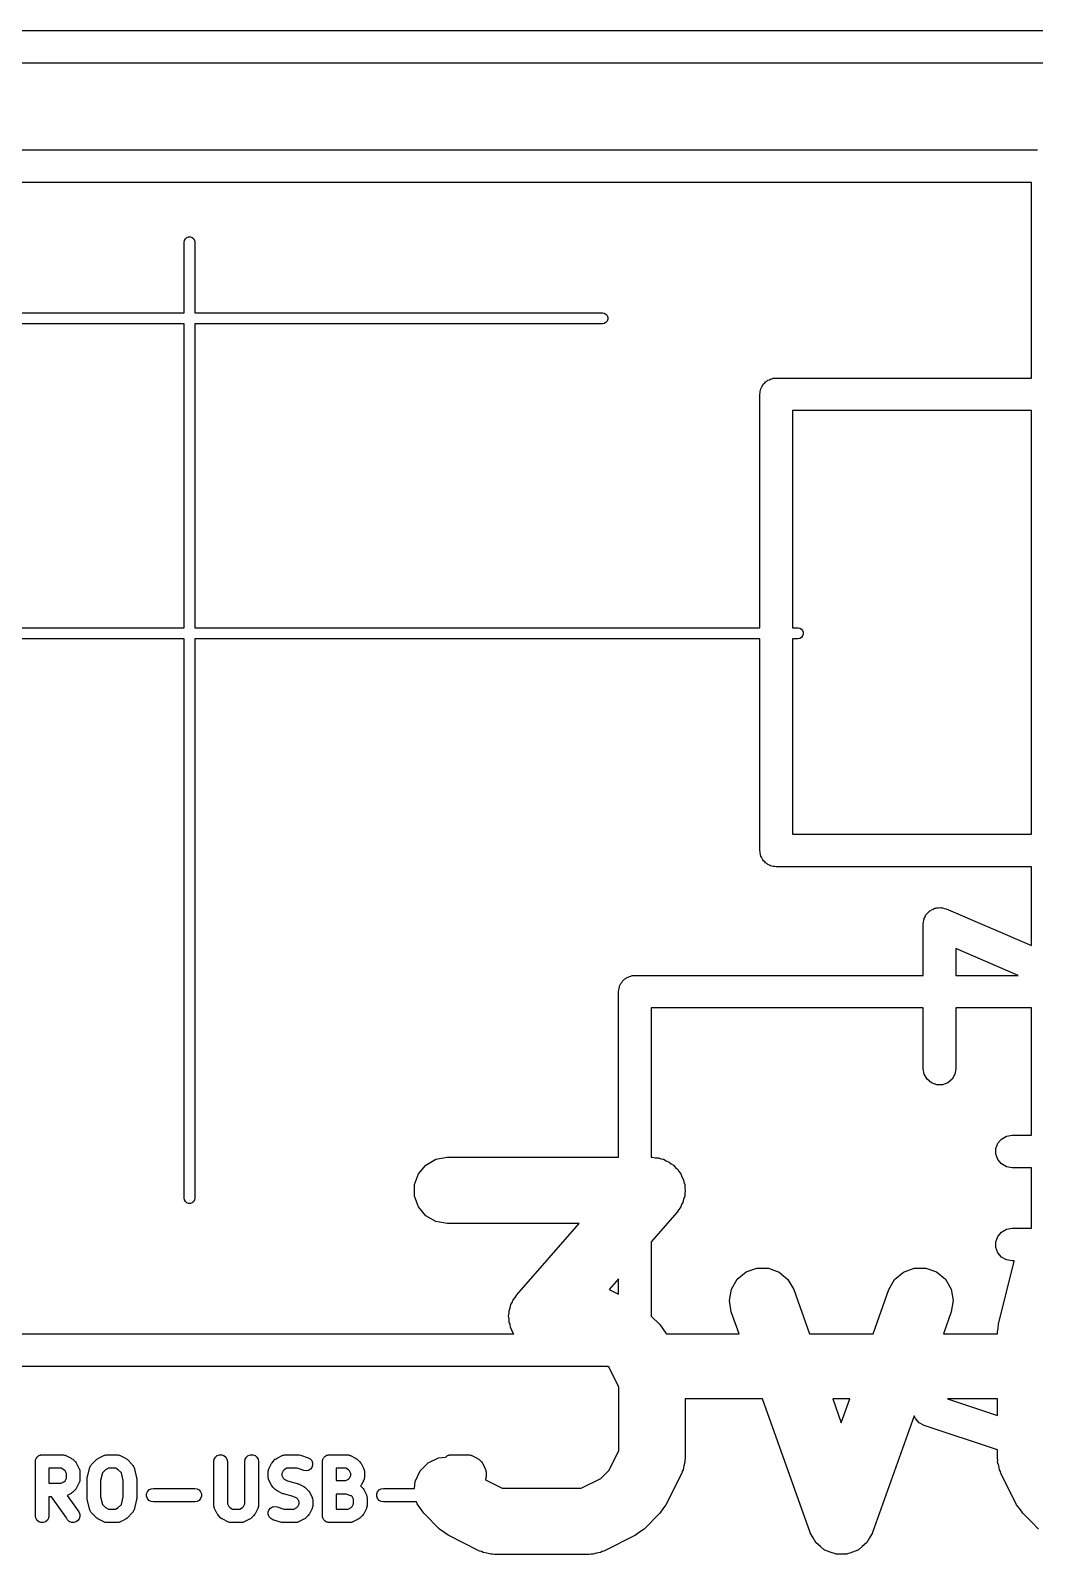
# Model space of a CAD drawing. Extents: x 0.2 to 51.4, y -0.6 to 33.
# Drawn here: x 8.77 to 13.39, y 22.76 to 29.77 of the extents above; entities that cross this region are included whole.
import ezdxf

# ---------------------------------------------------------------- set-up
doc = ezdxf.new("R2010")
doc.units = 0
doc.header["$MEASUREMENT"] = 0
doc.layers.add('BLACK', color=7, linetype='CONTINUOUS')

msp = doc.modelspace()

# ---------------------------------------------------------------- linework, layer by layer
at = {"layer": 'Black'}
for p, q in [((5.1, 29.775), (13.9, 29.775)), ((13.6928, 29.625), (5.34771, 29.625)), ((5.59945, 29.225), (13.4036, 29.225)), ((13.375, 29.075), (5.625, 29.075)), ((13.375, 28.175), (13.375, 29.075)), ((9.475, 28.8), (9.47651, 28.8086)), ((9.475, 28.475), (9.475, 28.8)), ((9.47651, 28.8086), (9.48085, 28.8161)), ((9.48085, 28.8161), (9.4875, 28.8217)), ((9.4875, 28.8217), (9.49566, 28.8246)), ((9.49566, 28.8246), (9.50434, 28.8246)), ((9.50434, 28.8246), (9.5125, 28.8217)), ((9.5125, 28.8217), (9.51915, 28.8161)), ((9.51915, 28.8161), (9.52349, 28.8086)), ((9.52349, 28.8086), (9.525, 28.8)), ((9.525, 28.8), (9.525, 28.475)), ((7.55, 28.475), (9.475, 28.475)), ((9.475, 28.425), (7.55, 28.425)), ((9.475, 27.025), (9.475, 28.425)), ((9.525, 28.475), (11.4, 28.475)), ((11.4, 28.425), (9.525, 28.425)), ((9.525, 28.425), (9.525, 27.025)), ((11.4, 28.475), (11.4086, 28.4735)), ((11.4086, 28.4265), (11.4, 28.425)), ((11.4086, 28.4735), (11.4161, 28.4692)), ((11.4161, 28.4308), (11.4086, 28.4265)), ((11.4161, 28.4692), (11.4217, 28.4625)), ((11.4217, 28.4375), (11.4161, 28.4308)), ((11.4217, 28.4625), (11.4246, 28.4543)), ((11.4246, 28.4457), (11.4217, 28.4375)), ((11.4246, 28.4543), (11.4246, 28.4457)), ((12.1328, 28.1313), (12.135, 28.1375)), ((12.135, 28.1375), (12.1393, 28.1425)), ((12.1393, 28.1425), (12.1425, 28.1482)), ((12.1425, 28.1482), (12.1476, 28.1524)), ((12.1476, 28.1524), (12.1518, 28.1575)), ((12.1518, 28.1575), (12.1575, 28.1607)), ((12.1575, 28.1607), (12.1625, 28.165)), ((12.1625, 28.165), (12.1687, 28.1672)), ((12.1687, 28.1672), (12.1743, 28.1705)), ((12.1743, 28.1705), (12.1808, 28.1716)), ((12.1808, 28.1716), (12.187, 28.1739)), ((12.187, 28.1739), (12.1935, 28.1739)), ((12.1935, 28.1739), (12.2, 28.175)), ((12.2, 28.175), (13.375, 28.175)), ((12.125, 28.1), (12.1261, 28.1065)), ((12.125, 27.025), (12.125, 28.1)), ((12.1261, 28.113), (12.1284, 28.1192)), ((12.1261, 28.1065), (12.1261, 28.113)), ((12.1284, 28.1192), (12.1295, 28.1257)), ((12.1295, 28.1257), (12.1328, 28.1313)), ((12.275, 28.025), (12.275, 27.025)), ((13.375, 28.025), (12.275, 28.025)), ((13.375, 26.075), (13.375, 28.025)), ((6.875, 27.025), (9.475, 27.025)), ((9.525, 27.025), (12.125, 27.025)), ((12.275, 27.025), (12.3, 27.025)), ((12.3, 27.025), (12.3086, 27.0235)), ((12.3086, 27.0235), (12.3161, 27.0192)), ((12.3161, 27.0192), (12.3217, 27.0125)), ((12.3217, 27.0125), (12.3246, 27.0043)), ((9.475, 26.975), (6.875, 26.975)), ((9.475, 24.4), (9.475, 26.975)), ((12.125, 26.975), (9.525, 26.975)), ((9.525, 26.975), (9.525, 24.4)), ((12.125, 26), (12.125, 26.975)), ((12.3, 26.975), (12.275, 26.975)), ((12.275, 26.975), (12.275, 26.075)), ((12.3086, 26.9765), (12.3, 26.975)), ((12.3161, 26.9808), (12.3086, 26.9765)), ((12.3217, 26.9875), (12.3161, 26.9808)), ((12.3246, 26.9957), (12.3217, 26.9875)), ((12.3246, 27.0043), (12.3246, 26.9957)), ((12.275, 26.075), (13.375, 26.075)), ((12.1261, 25.9935), (12.125, 26)), ((12.1261, 25.987), (12.1261, 25.9935)), ((12.1284, 25.9808), (12.1261, 25.987)), ((12.1295, 25.9743), (12.1284, 25.9808)), ((12.1328, 25.9687), (12.1295, 25.9743)), ((12.135, 25.9625), (12.1328, 25.9687)), ((12.1393, 25.9575), (12.135, 25.9625)), ((12.1425, 25.9518), (12.1393, 25.9575)), ((12.1476, 25.9476), (12.1425, 25.9518)), ((12.1518, 25.9425), (12.1476, 25.9476)), ((12.1575, 25.9393), (12.1518, 25.9425)), ((12.1625, 25.935), (12.1575, 25.9393)), ((12.1687, 25.9328), (12.1625, 25.935)), ((12.1743, 25.9295), (12.1687, 25.9328)), ((12.1808, 25.9284), (12.1743, 25.9295)), ((12.187, 25.9261), (12.1808, 25.9284)), ((12.1935, 25.9261), (12.187, 25.9261)), ((12.2, 25.925), (12.1935, 25.9261)), ((13.375, 25.925), (12.2, 25.925)), ((13.375, 25.5624), (13.375, 25.925)), ((12.8794, 25.679), (12.8811, 25.6831)), ((12.8811, 25.6831), (12.8819, 25.6876)), ((12.8819, 25.6876), (12.8862, 25.695)), ((12.8862, 25.695), (12.8896, 25.703)), ((12.8896, 25.703), (12.8927, 25.7062)), ((12.8927, 25.7062), (12.8949, 25.7101)), ((12.8949, 25.7101), (12.9015, 25.7157)), ((12.9015, 25.7157), (12.9075, 25.722)), ((12.9075, 25.722), (12.9115, 25.724)), ((12.9115, 25.724), (12.9149, 25.7269)), ((12.9149, 25.7269), (12.923, 25.7298)), ((12.923, 25.7298), (12.9307, 25.7337)), ((12.9307, 25.7337), (12.9351, 25.7342)), ((12.9351, 25.7342), (12.9394, 25.7358)), ((12.9394, 25.7358), (12.948, 25.7358)), ((12.948, 25.7358), (12.9566, 25.7368)), ((12.9566, 25.7368), (12.9609, 25.7358)), ((12.9609, 25.7358), (12.9654, 25.7358)), ((12.9654, 25.7358), (12.9735, 25.7328)), ((12.9735, 25.7328), (12.9819, 25.7308)), ((12.9819, 25.7308), (13.375, 25.5624)), ((12.8774, 25.6619), (12.8789, 25.6704)), ((12.8774, 25.425), (12.8774, 25.6619)), ((12.8789, 25.6704), (12.8794, 25.679)), ((13.0274, 25.5482), (13.0274, 25.425)), ((13.3148, 25.425), (13.0274, 25.5482)), ((11.4925, 25.3982), (11.4976, 25.4024)), ((11.4976, 25.4024), (11.5018, 25.4075)), ((11.5018, 25.4075), (11.5075, 25.4107)), ((11.5075, 25.4107), (11.5125, 25.415)), ((11.5125, 25.415), (11.5187, 25.4172)), ((11.5187, 25.4172), (11.5243, 25.4205)), ((11.5243, 25.4205), (11.5308, 25.4216)), ((11.5308, 25.4216), (11.537, 25.4239)), ((11.537, 25.4239), (11.5435, 25.4239)), ((11.5435, 25.4239), (11.55, 25.425)), ((11.55, 25.425), (12.8774, 25.425)), ((13.0274, 25.425), (13.3148, 25.425)), ((11.475, 25.35), (11.4761, 25.3565)), ((11.475, 24.5876), (11.475, 25.35)), ((11.4761, 25.363), (11.4784, 25.3692)), ((11.4761, 25.3565), (11.4761, 25.363)), ((11.4784, 25.3692), (11.4795, 25.3757)), ((11.4795, 25.3757), (11.4828, 25.3813)), ((11.4828, 25.3813), (11.485, 25.3875)), ((11.485, 25.3875), (11.4893, 25.3925)), ((11.4893, 25.3925), (11.4925, 25.3982)), ((12.8774, 25.275), (11.625, 25.275)), ((11.625, 25.275), (11.625, 24.5876)), ((12.8774, 24.9952), (12.8774, 25.275)), ((13.375, 25.275), (13.0274, 25.275)), ((13.0274, 25.275), (13.0274, 24.9952)), ((13.375, 24.6893), (13.375, 25.275)), ((12.8819, 24.9696), (12.8774, 24.9952)), ((13.0274, 24.9952), (13.0229, 24.9696)), ((12.8949, 24.947), (12.8819, 24.9696)), ((12.9149, 24.9303), (12.8949, 24.947)), ((12.9394, 24.9214), (12.9149, 24.9303)), ((12.9654, 24.9214), (12.9394, 24.9214)), ((12.9899, 24.9303), (12.9654, 24.9214)), ((13.0098, 24.947), (12.9899, 24.9303)), ((13.0229, 24.9696), (13.0098, 24.947)), ((13.2119, 24.6273), (13.2208, 24.6518)), ((13.2119, 24.6013), (13.2119, 24.6273)), ((13.2208, 24.6518), (13.2375, 24.6717)), ((13.2375, 24.6717), (13.2601, 24.6848)), ((13.2601, 24.6848), (13.2857, 24.6893)), ((13.2857, 24.6893), (13.375, 24.6893)), ((10.5878, 24.5519), (10.6336, 24.5784)), ((10.6336, 24.5784), (10.6857, 24.5876)), ((10.6857, 24.5876), (11.475, 24.5876)), ((11.625, 24.5876), (11.6291, 24.5876)), ((11.6291, 24.5876), (11.6438, 24.585)), ((11.6438, 24.585), (11.6587, 24.5847)), ((11.6587, 24.5847), (11.6697, 24.5804)), ((11.6697, 24.5804), (11.6813, 24.5784)), ((11.6813, 24.5784), (11.6942, 24.5709)), ((11.6942, 24.5709), (11.7081, 24.5655)), ((11.7081, 24.5655), (11.7169, 24.5578)), ((11.7169, 24.5578), (11.7271, 24.5519)), ((13.2208, 24.5768), (13.2119, 24.6013)), ((13.2375, 24.5568), (13.2208, 24.5768)), ((13.2601, 24.5438), (13.2375, 24.5568)), ((10.5356, 24.4616), (10.5537, 24.5114)), ((10.5537, 24.5114), (10.5878, 24.5519)), ((11.7271, 24.5519), (11.7367, 24.5405)), ((11.7367, 24.5405), (11.7479, 24.5307)), ((11.7479, 24.5307), (11.7536, 24.5204)), ((11.7536, 24.5204), (11.7611, 24.5114)), ((11.7611, 24.5114), (11.7662, 24.4974)), ((11.7662, 24.4974), (11.7734, 24.4843)), ((13.2857, 24.5393), (13.2601, 24.5438)), ((13.375, 24.5393), (13.2857, 24.5393)), ((13.375, 24.2607), (13.375, 24.5393)), ((10.5356, 24.4087), (10.5356, 24.4616)), ((11.7734, 24.4843), (11.7752, 24.4727)), ((11.7752, 24.4727), (11.7792, 24.4616)), ((11.7792, 24.4616), (11.7792, 24.4467)), ((11.7792, 24.4467), (11.7815, 24.432)), ((11.7815, 24.432), (11.7792, 24.4205)), ((11.7792, 24.4205), (11.7792, 24.4087)), ((9.47651, 24.3914), (9.475, 24.4)), ((9.48085, 24.3839), (9.47651, 24.3914)), ((9.4875, 24.3783), (9.48085, 24.3839)), ((9.49566, 24.3754), (9.4875, 24.3783)), ((9.50434, 24.3754), (9.49566, 24.3754)), ((9.5125, 24.3783), (9.50434, 24.3754)), ((9.51915, 24.3839), (9.5125, 24.3783)), ((9.52349, 24.3914), (9.51915, 24.3839)), ((9.525, 24.4), (9.52349, 24.3914)), ((10.5537, 24.359), (10.5356, 24.4087)), ((10.5878, 24.3184), (10.5537, 24.359)), ((11.7516, 24.3475), (11.7438, 24.3348)), ((11.7611, 24.359), (11.7516, 24.3475)), ((11.7651, 24.37), (11.7611, 24.359)), ((11.7712, 24.3801), (11.7651, 24.37)), ((11.7741, 24.3947), (11.7712, 24.3801)), ((11.7792, 24.4087), (11.7741, 24.3947)), ((10.6336, 24.2919), (10.5878, 24.3184)), ((10.6857, 24.2828), (10.6336, 24.2919)), ((11.2933, 24.2828), (10.6857, 24.2828)), ((11.0065, 23.9549), (11.2933, 24.2828)), ((11.7438, 24.3348), (11.625, 24.199)), ((13.2119, 24.1987), (13.2208, 24.2232)), ((13.2208, 24.2232), (13.2375, 24.2432)), ((13.2375, 24.2432), (13.2601, 24.2562)), ((13.2601, 24.2562), (13.2857, 24.2607)), ((13.2857, 24.2607), (13.375, 24.2607)), ((11.625, 24.199), (11.625, 23.8565)), ((13.2119, 24.1727), (13.2119, 24.1987)), ((13.2208, 24.1482), (13.2119, 24.1727)), ((13.2375, 24.1283), (13.2208, 24.1482)), ((12.0617, 24.0596), (12.1116, 24.0774)), ((12.1116, 24.0774), (12.1645, 24.0771)), ((12.1645, 24.0771), (12.2141, 24.0587)), ((12.7859, 24.0587), (12.8355, 24.0771)), ((12.8355, 24.0771), (12.8884, 24.0774)), ((12.8884, 24.0774), (12.9383, 24.0596)), ((13.223, 23.819), (13.2956, 24.1093)), ((13.2601, 24.1152), (13.2375, 24.1283)), ((13.2857, 24.1107), (13.2601, 24.1152)), ((13.2962, 24.1107), (13.2857, 24.1107)), ((13.2956, 24.1093), (13.2962, 24.1107)), ((11.475, 24.0276), (11.432, 23.9784)), ((11.475, 23.9569), (11.475, 24.0276)), ((11.9943, 23.9801), (12.021, 24.0258)), ((12.021, 24.0258), (12.0617, 24.0596)), ((12.2141, 24.0587), (12.2545, 24.0244)), ((12.2545, 24.0244), (12.2807, 23.9784)), ((12.7193, 23.9784), (12.7455, 24.0244)), ((12.7455, 24.0244), (12.7859, 24.0587)), ((12.9383, 24.0596), (12.979, 24.0258)), ((12.979, 24.0258), (13.0058, 23.9801)), ((10.9851, 23.9197), (10.9892, 23.9308)), ((10.9892, 23.9308), (10.9987, 23.9422)), ((10.9987, 23.9422), (11.0065, 23.9549)), ((11.432, 23.9784), (11.475, 23.9569)), ((11.9847, 23.9281), (11.9943, 23.9801)), ((11.9936, 23.8759), (11.9847, 23.9281)), ((12.2807, 23.9784), (12.3533, 23.775)), ((12.6467, 23.775), (12.7193, 23.9784)), ((13.0058, 23.9801), (13.0153, 23.9281)), ((13.0153, 23.9281), (13.0064, 23.8759)), ((10.9688, 23.8577), (10.9711, 23.8693)), ((10.9711, 23.843), (10.9688, 23.8577)), ((10.9711, 23.881), (10.9762, 23.895)), ((10.9711, 23.8693), (10.9711, 23.881)), ((10.9762, 23.895), (10.979, 23.9097)), ((10.979, 23.9097), (10.9851, 23.9197)), ((11.625, 23.8565), (11.6643, 23.8172)), ((12.0297, 23.775), (11.9936, 23.8759)), ((13.0064, 23.8759), (12.9703, 23.775)), ((10.9711, 23.8281), (10.9711, 23.843)), ((10.9751, 23.8171), (10.9711, 23.8281)), ((10.9769, 23.8054), (10.9751, 23.8171)), ((10.9841, 23.7924), (10.9769, 23.8054)), ((10.9892, 23.7784), (10.9841, 23.7924)), ((11.6643, 23.8172), (11.6783, 23.7972)), ((11.6783, 23.7972), (11.6929, 23.7776)), ((13.2185, 23.782), (13.2217, 23.8004)), ((13.2217, 23.8004), (13.223, 23.819)), ((8.51119, 23.775), (10.992, 23.775)), ((10.992, 23.775), (10.9892, 23.7784)), ((11.6929, 23.7776), (11.6942, 23.775)), ((11.6942, 23.775), (12.0297, 23.775)), ((12.3533, 23.775), (12.6467, 23.775)), ((12.9703, 23.775), (13.2185, 23.775)), ((13.2185, 23.775), (13.2185, 23.782)), ((11.4255, 23.625), (8.57313, 23.625)), ((11.4313, 23.6192), (11.4255, 23.625)), ((11.475, 23.5318), (11.4313, 23.6192)), ((11.4767, 23.5283), (11.475, 23.5318)), ((11.4767, 23.2374), (11.4767, 23.5283)), ((12.1368, 23.475), (11.7815, 23.475)), ((11.7815, 23.475), (11.7815, 23.2014)), ((12.3565, 22.8599), (12.1368, 23.475)), ((12.5395, 23.475), (12.4605, 23.475)), ((12.4605, 23.475), (12.5, 23.3643)), ((12.5, 23.3643), (12.5395, 23.475)), ((13.2185, 23.475), (12.9884, 23.475)), ((12.9884, 23.475), (13.2185, 23.3983)), ((13.2185, 23.3983), (13.2185, 23.475)), ((12.8356, 23.3978), (12.6435, 22.8599)), ((12.8409, 23.3845), (12.8356, 23.3978)), ((12.8581, 23.3651), (12.8409, 23.3845)), ((12.881, 23.3527), (12.8581, 23.3651)), ((13.2185, 23.2402), (12.881, 23.3527)), ((11.4313, 23.1466), (11.4767, 23.2374)), ((13.2185, 23.2014), (13.2185, 23.2402)), ((8.79018, 23.1869), (8.79065, 23.1896)), ((8.79018, 22.9369), (8.79018, 23.1869)), ((8.79065, 23.1923), (8.79159, 23.1949)), ((8.79065, 23.1896), (8.79065, 23.1923)), ((8.79159, 23.1949), (8.79206, 23.1976)), ((8.79206, 23.1976), (8.79343, 23.2)), ((8.79343, 23.2), (8.79437, 23.2025)), ((8.79437, 23.2025), (8.79612, 23.2046)), ((8.79612, 23.2046), (8.79749, 23.207)), ((8.79749, 23.207), (8.79958, 23.2088)), ((8.79958, 23.2088), (8.80134, 23.2108)), ((8.80134, 23.2108), (8.80371, 23.2122)), ((8.80371, 23.2122), (8.8058, 23.214)), ((8.8058, 23.214), (8.80837, 23.2149)), ((8.80837, 23.2149), (8.81074, 23.2163)), ((8.81074, 23.2163), (8.81343, 23.2167)), ((8.81343, 23.2167), (8.816, 23.2177)), ((8.816, 23.2177), (8.81874, 23.2177)), ((8.81874, 23.2177), (8.82143, 23.2182)), ((8.82143, 23.2182), (8.91667, 23.2182)), ((8.85268, 23.1557), (8.85268, 23.0872)), ((8.90929, 23.1557), (8.85268, 23.1557)), ((8.92196, 23.1493), (8.90929, 23.1557)), ((8.91667, 23.2182), (8.91844, 23.2178)), ((8.91844, 23.2178), (8.92024, 23.218)), ((8.92024, 23.218), (8.92375, 23.2169)), ((8.92375, 23.2169), (8.92736, 23.2163)), ((8.92736, 23.2163), (8.92891, 23.2154)), ((8.92891, 23.2154), (8.93064, 23.2149)), ((8.93064, 23.2149), (8.95445, 23.203)), ((8.95445, 23.203), (8.95847, 23.2)), ((8.95847, 23.2), (8.96257, 23.1971)), ((8.96257, 23.1971), (8.97448, 23.1852)), ((8.97448, 23.1852), (8.97735, 23.1811)), ((8.97735, 23.1811), (8.98033, 23.1771)), ((8.98033, 23.1771), (8.99224, 23.1533)), ((9.02921, 23.1112), (9.04111, 23.1588)), ((9.04111, 23.1588), (9.04233, 23.1615)), ((9.04233, 23.1615), (9.04311, 23.1644)), ((9.04311, 23.1644), (9.04453, 23.1664)), ((9.04453, 23.1664), (9.04553, 23.1687)), ((9.04553, 23.1687), (9.04761, 23.1708)), ((9.04761, 23.1708), (9.04933, 23.1733)), ((9.04933, 23.1733), (9.07314, 23.1971)), ((9.07314, 23.1971), (9.07725, 23.2)), ((9.07725, 23.2), (9.08126, 23.203)), ((9.08126, 23.203), (9.10507, 23.2149)), ((9.10507, 23.2149), (9.1068, 23.2154)), ((9.1068, 23.2154), (9.10836, 23.2163)), ((9.10836, 23.2163), (9.11197, 23.2169)), ((9.11197, 23.2169), (9.11548, 23.2179)), ((9.12643, 23.1557), (9.11375, 23.1493)), ((9.11548, 23.2179), (9.11727, 23.2178)), ((9.11727, 23.2178), (9.11905, 23.2182)), ((9.11905, 23.2182), (9.16667, 23.2182)), ((9.15929, 23.1557), (9.12643, 23.1557)), ((9.17196, 23.1493), (9.15929, 23.1557)), ((9.16667, 23.2182), (9.16844, 23.2178)), ((9.16844, 23.2178), (9.17024, 23.218)), ((9.17024, 23.218), (9.17375, 23.2169)), ((9.17375, 23.2169), (9.17736, 23.2163)), ((9.17736, 23.2163), (9.17891, 23.2154)), ((9.17891, 23.2154), (9.18064, 23.2149)), ((9.18064, 23.2149), (9.20445, 23.203)), ((9.20445, 23.203), (9.20847, 23.2)), ((9.20847, 23.2), (9.21257, 23.1971)), ((9.21257, 23.1971), (9.23638, 23.1733)), ((9.23638, 23.1733), (9.2381, 23.1708)), ((9.2381, 23.1708), (9.24018, 23.1687)), ((9.24018, 23.1687), (9.24119, 23.1664)), ((9.24119, 23.1664), (9.24261, 23.1644)), ((9.24261, 23.1644), (9.24338, 23.1615)), ((9.24338, 23.1615), (9.2446, 23.1588)), ((9.2446, 23.1588), (9.25651, 23.1112)), ((9.61161, 23.1869), (9.61349, 23.1976)), ((9.61161, 22.9845), (9.61161, 23.1869)), ((9.61349, 23.1976), (9.61892, 23.207)), ((9.61892, 23.207), (9.62723, 23.214)), ((9.62723, 23.214), (9.63743, 23.2177)), ((9.63743, 23.2177), (9.64829, 23.2177)), ((9.64829, 23.2177), (9.65848, 23.214)), ((9.65848, 23.214), (9.6668, 23.207)), ((9.6668, 23.207), (9.67222, 23.1976)), ((9.67222, 23.1976), (9.67411, 23.1869)), ((9.67411, 23.1869), (9.67411, 22.9919)), ((9.75447, 23.1869), (9.75635, 23.1976)), ((9.75447, 22.9919), (9.75447, 23.1869)), ((9.75635, 23.1976), (9.76178, 23.207)), ((9.76178, 23.207), (9.77009, 23.214)), ((9.77009, 23.214), (9.78029, 23.2177)), ((9.78029, 23.2177), (9.79114, 23.2177)), ((9.79114, 23.2177), (9.80134, 23.214)), ((9.80134, 23.214), (9.80965, 23.207)), ((9.80965, 23.207), (9.81508, 23.1976)), ((9.81508, 23.1976), (9.81697, 23.1869)), ((9.81697, 23.1869), (9.81697, 22.9845)), ((9.86491, 23.1533), (9.87681, 23.1771)), ((9.87681, 23.1771), (9.87979, 23.1811)), ((9.87979, 23.1811), (9.88267, 23.1852)), ((9.88267, 23.1852), (9.89457, 23.1971)), ((9.89457, 23.1971), (9.89867, 23.2)), ((9.89867, 23.2), (9.90269, 23.203)), ((9.90269, 23.203), (9.9265, 23.2149)), ((9.9265, 23.2149), (9.92823, 23.2154)), ((9.92823, 23.2154), (9.92979, 23.2163)), ((9.92979, 23.2163), (9.9334, 23.2169)), ((9.9334, 23.2169), (9.9369, 23.2179)), ((9.94785, 23.1557), (9.93518, 23.1493)), ((9.9369, 23.2179), (9.9387, 23.2178)), ((9.9387, 23.2178), (9.94048, 23.2182)), ((9.94048, 23.2182), (10, 23.2182)), ((9.99493, 23.1557), (9.94785, 23.1557)), ((10.0258, 23.1454), (9.99493, 23.1557)), ((10, 23.2182), (10.0049, 23.2173)), ((10.0049, 23.2173), (10.0099, 23.2166)), ((10.0099, 23.2166), (10.0456, 23.2046)), ((10.0456, 23.2046), (10.0551, 23.1995)), ((10.0551, 23.1995), (10.0623, 23.1914)), ((10.0632, 23.1601), (10.0564, 23.1516)), ((10.0623, 23.1914), (10.0663, 23.1813)), ((10.0666, 23.1704), (10.0632, 23.1601)), ((10.0663, 23.1813), (10.0666, 23.1704)), ((10.1116, 23.1869), (10.1121, 23.1896)), ((10.1116, 22.9369), (10.1116, 23.1869)), ((10.1121, 23.1923), (10.113, 23.1949)), ((10.1121, 23.1896), (10.1121, 23.1923)), ((10.113, 23.1949), (10.1135, 23.1976)), ((10.1135, 23.1976), (10.1149, 23.2)), ((10.1149, 23.2), (10.1158, 23.2025)), ((10.1158, 23.2025), (10.1176, 23.2046)), ((10.1176, 23.2046), (10.1189, 23.207)), ((10.1189, 23.207), (10.121, 23.2088)), ((10.121, 23.2088), (10.1228, 23.2108)), ((10.1228, 23.2108), (10.1251, 23.2122)), ((10.1251, 23.2122), (10.1272, 23.214)), ((10.1272, 23.214), (10.1298, 23.2149)), ((10.1298, 23.2149), (10.1322, 23.2163)), ((10.1322, 23.2163), (10.1349, 23.2167)), ((10.1349, 23.2167), (10.1374, 23.2177)), ((10.1374, 23.2177), (10.1402, 23.2177)), ((10.1402, 23.2177), (10.1429, 23.2182)), ((10.1429, 23.2182), (10.2262, 23.2182)), ((10.1741, 23.1557), (10.1741, 23.0991)), ((10.2188, 23.1557), (10.1741, 23.1557)), ((10.2315, 23.1493), (10.2188, 23.1557)), ((10.2262, 23.2182), (10.228, 23.2178)), ((10.228, 23.2178), (10.2298, 23.218)), ((10.2298, 23.218), (10.2333, 23.2169)), ((10.2333, 23.2169), (10.2369, 23.2163)), ((10.2369, 23.2163), (10.2384, 23.2154)), ((10.2384, 23.2154), (10.2402, 23.2149)), ((10.2402, 23.2149), (10.264, 23.203)), ((10.264, 23.203), (10.268, 23.2)), ((10.268, 23.2), (10.2721, 23.1971)), ((10.2721, 23.1971), (10.284, 23.1852)), ((10.284, 23.1852), (10.2869, 23.1811)), ((10.2869, 23.1811), (10.2899, 23.1771)), ((10.2899, 23.1771), (10.3018, 23.1533)), ((10.5609, 23.1437), (10.5983, 23.1811)), ((10.5983, 23.1811), (10.6463, 23.2035)), ((10.6463, 23.2035), (10.678, 23.2063)), ((10.678, 23.2063), (10.6784, 23.207)), ((10.6784, 23.207), (10.6805, 23.2088)), ((10.6805, 23.2088), (10.6823, 23.2108)), ((10.6823, 23.2108), (10.6847, 23.2122)), ((10.6847, 23.2122), (10.6868, 23.214)), ((10.6868, 23.214), (10.6893, 23.2149)), ((10.6893, 23.2149), (10.6917, 23.2163)), ((10.6917, 23.2163), (10.6944, 23.2167)), ((10.6944, 23.2167), (10.697, 23.2177)), ((10.697, 23.2177), (10.6997, 23.2177)), ((10.6997, 23.2177), (10.7024, 23.2182)), ((10.7024, 23.2182), (10.7857, 23.2182)), ((10.7857, 23.2182), (10.7875, 23.2178)), ((10.7875, 23.2178), (10.7893, 23.218)), ((10.7893, 23.218), (10.7928, 23.2169)), ((10.7928, 23.2169), (10.7964, 23.2163)), ((10.7964, 23.2163), (10.798, 23.2154)), ((10.798, 23.2154), (10.7997, 23.2149)), ((10.7997, 23.2149), (10.8235, 23.203)), ((10.8235, 23.203), (10.8275, 23.2)), ((10.8275, 23.2), (10.8316, 23.1971)), ((10.8316, 23.1971), (10.8435, 23.1852)), ((10.8435, 23.1852), (10.8464, 23.1811)), ((10.8464, 23.1811), (10.8494, 23.1771)), ((10.8494, 23.1771), (10.8613, 23.1533)), ((11.7755, 23.1669), (11.7724, 23.1493)), ((11.7805, 23.184), (11.7755, 23.1669)), ((11.7815, 23.2014), (11.78, 23.1928)), ((11.78, 23.1928), (11.7805, 23.184)), ((13.22, 23.1928), (13.2185, 23.2014)), ((13.2195, 23.184), (13.22, 23.1928)), ((13.2245, 23.1669), (13.2195, 23.184)), ((13.2276, 23.1493), (13.2245, 23.1669)), ((8.85268, 23.0872), (8.90929, 23.0872)), ((8.90929, 23.0872), (8.92196, 23.0935)), ((8.9267, 23.1446), (8.92196, 23.1493)), ((8.92196, 23.0935), (8.9267, 23.0983)), ((8.93304, 23.1319), (8.9267, 23.1446)), ((8.9267, 23.0983), (8.93304, 23.1109)), ((8.93304, 23.1109), (8.93304, 23.1319)), ((8.99224, 23.0896), (8.98033, 23.0658)), ((8.99224, 23.1533), (8.99275, 23.1515)), ((8.99275, 23.0913), (8.99224, 23.0896)), ((8.99275, 23.1515), (8.99365, 23.15)), ((8.99365, 23.0929), (8.99275, 23.0913)), ((8.99365, 23.15), (8.99429, 23.1464)), ((8.99429, 23.0965), (8.99365, 23.0929)), ((8.99429, 23.1464), (8.99533, 23.1429)), ((8.99533, 23.1), (8.99429, 23.0965)), ((8.99533, 23.1429), (8.99522, 23.1411)), ((8.99522, 23.1411), (8.99554, 23.1393)), ((8.99554, 23.1036), (8.99522, 23.1018)), ((8.99522, 23.1018), (8.99533, 23.1)), ((8.99554, 23.1393), (8.99554, 23.1036)), ((9.02827, 23.1036), (9.02894, 23.1073)), ((9.02827, 23.0202), (9.02827, 23.1036)), ((9.02894, 23.1073), (9.02921, 23.1112)), ((9.09965, 23.1352), (9.09077, 23.0997)), ((9.09077, 23.0997), (9.09077, 23.0241)), ((9.11375, 23.1493), (9.09965, 23.1352)), ((9.18607, 23.1352), (9.17196, 23.1493)), ((9.19494, 23.0997), (9.18607, 23.1352)), ((9.19494, 23.0241), (9.19494, 23.0997)), ((9.25651, 23.1112), (9.25678, 23.1073)), ((9.25678, 23.1073), (9.25744, 23.1036)), ((9.25744, 23.1036), (9.25744, 23.0202)), ((9.86161, 23.1393), (9.86192, 23.1411)), ((9.86161, 23.1155), (9.86161, 23.1393)), ((9.86192, 23.1137), (9.86161, 23.1155)), ((9.86181, 23.1429), (9.86286, 23.1464)), ((9.86192, 23.1411), (9.86181, 23.1429)), ((9.86181, 23.1119), (9.86192, 23.1137)), ((9.86286, 23.1084), (9.86181, 23.1119)), ((9.86286, 23.1464), (9.86349, 23.15)), ((9.86349, 23.1048), (9.86286, 23.1084)), ((9.86349, 23.15), (9.86439, 23.1515)), ((9.86439, 23.1032), (9.86349, 23.1048)), ((9.86439, 23.1515), (9.86491, 23.1533)), ((9.86491, 23.1015), (9.86439, 23.1032)), ((9.87681, 23.0777), (9.86491, 23.1015)), ((9.93045, 23.1446), (9.92411, 23.1319)), ((9.92411, 23.1319), (9.92411, 23.1229)), ((9.92411, 23.1229), (9.93045, 23.1102)), ((9.93518, 23.1493), (9.93045, 23.1446)), ((9.93045, 23.1102), (9.93518, 23.1054)), ((9.93518, 23.1054), (9.95138, 23.0973)), ((9.95138, 23.0973), (9.99568, 23.0863)), ((9.99568, 23.0863), (9.9988, 23.0849)), ((9.9988, 23.0849), (10.0021, 23.0839)), ((10.0021, 23.0839), (10.0259, 23.072)), ((10.0366, 23.1438), (10.0258, 23.1454)), ((10.0472, 23.1459), (10.0366, 23.1438)), ((10.0564, 23.1516), (10.0472, 23.1459)), ((10.1741, 23.0991), (10.2188, 23.0991)), ((10.2188, 23.0991), (10.2315, 23.1054)), ((10.2362, 23.1446), (10.2315, 23.1493)), ((10.2315, 23.1054), (10.2362, 23.1102)), ((10.2426, 23.1319), (10.2362, 23.1446)), ((10.2362, 23.1102), (10.2426, 23.1229)), ((10.2426, 23.1229), (10.2426, 23.1319)), ((10.3018, 23.1015), (10.2899, 23.0777)), ((10.3018, 23.1533), (10.3023, 23.1515)), ((10.3023, 23.1032), (10.3018, 23.1015)), ((10.3023, 23.1515), (10.3032, 23.15)), ((10.3032, 23.1048), (10.3023, 23.1032)), ((10.3032, 23.15), (10.3038, 23.1464)), ((10.3038, 23.1084), (10.3032, 23.1048)), ((10.3038, 23.1464), (10.3049, 23.1429)), ((10.3049, 23.1119), (10.3038, 23.1084)), ((10.3049, 23.1429), (10.3047, 23.1411)), ((10.3047, 23.1411), (10.3051, 23.1393)), ((10.3051, 23.1155), (10.3047, 23.1137)), ((10.3047, 23.1137), (10.3049, 23.1119)), ((10.3051, 23.1393), (10.3051, 23.1155)), ((10.5357, 23.0634), (10.5385, 23.0957)), ((10.5385, 23.0957), (10.5609, 23.1437)), ((10.8613, 23.1533), (10.8618, 23.1515)), ((10.8618, 23.1032), (10.8616, 23.1025)), ((10.8616, 23.1025), (10.9394, 23.0636)), ((10.8618, 23.1515), (10.8627, 23.15)), ((10.8627, 23.1048), (10.8618, 23.1032)), ((10.8627, 23.15), (10.8633, 23.1464)), ((10.8633, 23.1084), (10.8627, 23.1048)), ((10.8633, 23.1464), (10.8644, 23.1429)), ((10.8644, 23.1119), (10.8633, 23.1084)), ((10.8644, 23.1429), (10.8643, 23.1411)), ((10.8643, 23.1411), (10.8646, 23.1393)), ((10.8646, 23.1155), (10.8643, 23.1137)), ((10.8643, 23.1137), (10.8644, 23.1119)), ((10.8646, 23.1393), (10.8646, 23.1155)), ((11.3029, 23.0636), (11.3937, 23.109)), ((11.3937, 23.109), (11.4313, 23.1466)), ((11.7655, 23.1333), (11.6929, 22.9881)), ((11.768, 23.1417), (11.7655, 23.1333)), ((11.7724, 23.1493), (11.768, 23.1417)), ((13.232, 23.1417), (13.2276, 23.1493)), ((13.2345, 23.1333), (13.232, 23.1417)), ((13.3071, 22.9881), (13.2345, 23.1333)), ((8.85268, 23.0247), (8.85268, 22.9369)), ((8.86468, 23.0247), (8.85268, 23.0247)), ((8.93304, 22.9271), (8.86468, 23.0247)), ((8.95445, 23.0399), (8.93658, 23.031)), ((8.93658, 23.031), (8.98989, 22.9548)), ((8.95847, 23.0429), (8.95445, 23.0399)), ((8.96257, 23.0458), (8.95847, 23.0429)), ((8.97448, 23.0577), (8.96257, 23.0458)), ((8.97735, 23.0618), (8.97448, 23.0577)), ((8.98033, 23.0658), (8.97735, 23.0618)), ((9.02894, 23.0165), (9.02827, 23.0202)), ((9.02921, 23.0127), (9.02894, 23.0165)), ((9.09077, 23.0241), (9.09965, 22.9886)), ((9.18607, 22.9886), (9.19494, 23.0241)), ((9.25678, 23.0165), (9.25651, 23.0127)), ((9.25744, 23.0202), (9.25678, 23.0165)), ((9.30256, 23.0376), (9.30627, 23.0478)), ((9.30256, 23.0267), (9.30256, 23.0376)), ((9.30627, 23.0165), (9.30256, 23.0267)), ((9.30627, 23.0478), (9.31325, 23.0561)), ((9.31325, 23.0082), (9.30627, 23.0165)), ((9.31325, 23.0561), (9.32265, 23.0615)), ((9.32265, 23.0615), (9.33333, 23.0634)), ((9.33333, 23.0634), (9.52381, 23.0634)), ((9.52381, 23.0634), (9.5345, 23.0615)), ((9.5345, 23.0615), (9.5439, 23.0561)), ((9.5439, 23.0561), (9.55087, 23.0478)), ((9.55087, 23.0165), (9.5439, 23.0082)), ((9.55087, 23.0478), (9.55459, 23.0376)), ((9.55459, 23.0267), (9.55087, 23.0165)), ((9.55459, 23.0376), (9.55459, 23.0267)), ((9.87979, 23.0737), (9.87681, 23.0777)), ((9.88267, 23.0696), (9.87979, 23.0737)), ((9.89457, 23.0577), (9.88267, 23.0696)), ((9.89867, 23.0548), (9.89457, 23.0577)), ((9.90269, 23.0518), (9.89867, 23.0548)), ((9.9265, 23.0399), (9.90269, 23.0518)), ((9.92977, 23.0389), (9.9265, 23.0399)), ((9.9329, 23.0375), (9.92977, 23.0389)), ((9.97719, 23.0265), (9.9329, 23.0375)), ((9.99339, 23.0184), (9.97719, 23.0265)), ((9.99813, 23.0136), (9.99339, 23.0184)), ((10.0045, 23.001), (9.99813, 23.0136)), ((10.0259, 23.072), (10.0299, 23.069)), ((10.0299, 23.069), (10.034, 23.0661)), ((10.034, 23.0661), (10.0459, 23.0542)), ((10.0459, 23.0542), (10.0488, 23.0501)), ((10.0488, 23.0501), (10.0518, 23.0461)), ((10.0518, 23.0461), (10.0637, 23.0223)), ((10.0637, 23.0223), (10.0642, 23.0206)), ((10.0642, 23.0206), (10.0651, 23.019)), ((10.0651, 23.019), (10.0657, 23.0154)), ((10.0657, 23.0154), (10.0668, 23.0119)), ((10.2211, 23.0366), (10.1741, 23.0366)), ((10.1741, 23.0366), (10.1741, 22.9682)), ((10.2426, 23.0295), (10.2211, 23.0366)), ((10.245, 23.0286), (10.2426, 23.0295)), ((10.2481, 23.0255), (10.245, 23.0286)), ((10.2545, 23.0129), (10.2481, 23.0255)), ((10.2899, 23.0777), (10.2875, 23.0745)), ((10.2875, 23.0745), (10.2959, 23.0661)), ((10.2959, 23.0661), (10.2988, 23.062)), ((10.2988, 23.062), (10.3018, 23.058)), ((10.3018, 23.058), (10.3137, 23.0342)), ((10.3137, 23.0342), (10.3142, 23.0325)), ((10.3142, 23.0325), (10.3151, 23.0309)), ((10.3151, 23.0309), (10.3157, 23.0273)), ((10.3157, 23.0273), (10.3168, 23.0238)), ((10.3168, 23.0238), (10.3167, 23.022)), ((10.3167, 23.022), (10.317, 23.0202)), ((10.317, 23.0202), (10.317, 22.9845)), ((10.3621, 23.0376), (10.3658, 23.0478)), ((10.3621, 23.0267), (10.3621, 23.0376)), ((10.3658, 23.0165), (10.3621, 23.0267)), ((10.3658, 23.0478), (10.3728, 23.0561)), ((10.3728, 23.0082), (10.3658, 23.0165)), ((10.3728, 23.0561), (10.3822, 23.0615)), ((10.3822, 23.0615), (10.3929, 23.0634)), ((10.3929, 23.0634), (10.5357, 23.0634)), ((10.9394, 23.0636), (11.3029, 23.0636)), ((8.98989, 22.9548), (8.99447, 22.945)), ((8.99447, 22.945), (8.99542, 22.9342)), ((9.04111, 22.965), (9.02921, 23.0127)), ((9.04233, 22.9623), (9.04111, 22.965)), ((9.04311, 22.9594), (9.04233, 22.9623)), ((9.04453, 22.9574), (9.04311, 22.9594)), ((9.04553, 22.9551), (9.04453, 22.9574)), ((9.04761, 22.953), (9.04553, 22.9551)), ((9.04933, 22.9505), (9.04761, 22.953)), ((9.07314, 22.9267), (9.04933, 22.9505)), ((9.09965, 22.9886), (9.11375, 22.9745)), ((9.11375, 22.9745), (9.12643, 22.9682)), ((9.12643, 22.9682), (9.15929, 22.9682)), ((9.15929, 22.9682), (9.17196, 22.9745)), ((9.17196, 22.9745), (9.18607, 22.9886)), ((9.23638, 22.9505), (9.21257, 22.9267)), ((9.2381, 22.953), (9.23638, 22.9505)), ((9.24018, 22.9551), (9.2381, 22.953)), ((9.24119, 22.9574), (9.24018, 22.9551)), ((9.24261, 22.9594), (9.24119, 22.9574)), ((9.24338, 22.9623), (9.24261, 22.9594)), ((9.2446, 22.965), (9.24338, 22.9623)), ((9.25651, 23.0127), (9.2446, 22.965)), ((9.32265, 23.0028), (9.31325, 23.0082)), ((9.33333, 23.0009), (9.32265, 23.0028)), ((9.52381, 23.0009), (9.33333, 23.0009)), ((9.5345, 23.0028), (9.52381, 23.0009)), ((9.5439, 23.0082), (9.5345, 23.0028)), ((9.61192, 22.9828), (9.61161, 22.9845)), ((9.61181, 22.981), (9.61192, 22.9828)), ((9.61286, 22.9774), (9.61181, 22.981)), ((9.61349, 22.9738), (9.61286, 22.9774)), ((9.61439, 22.9723), (9.61349, 22.9738)), ((9.61491, 22.9705), (9.61439, 22.9723)), ((9.62681, 22.9467), (9.61491, 22.9705)), ((9.62979, 22.9427), (9.62681, 22.9467)), ((9.67411, 22.9919), (9.68045, 22.9792)), ((9.68045, 22.9792), (9.68518, 22.9745)), ((9.68518, 22.9745), (9.69785, 22.9682)), ((9.69785, 22.9682), (9.73072, 22.9682)), ((9.73072, 22.9682), (9.74339, 22.9745)), ((9.74339, 22.9745), (9.74813, 22.9792)), ((9.74813, 22.9792), (9.75447, 22.9919)), ((9.80176, 22.9467), (9.79879, 22.9427)), ((9.81367, 22.9705), (9.80176, 22.9467)), ((9.81418, 22.9723), (9.81367, 22.9705)), ((9.81508, 22.9738), (9.81418, 22.9723)), ((9.81572, 22.9774), (9.81508, 22.9738)), ((9.81676, 22.981), (9.81572, 22.9774)), ((9.81697, 22.9845), (9.81665, 22.9827)), ((9.81665, 22.9827), (9.81676, 22.981)), ((9.86195, 22.9534), (9.86538, 22.9637)), ((9.86224, 22.9425), (9.86195, 22.9534)), ((9.86538, 22.9637), (9.87213, 22.9722)), ((9.87213, 22.9722), (9.88137, 22.9779)), ((9.88137, 22.9779), (9.89201, 22.98)), ((9.89201, 22.98), (9.90274, 22.9785)), ((9.90274, 22.9785), (9.93364, 22.9682)), ((9.93364, 22.9682), (9.98072, 22.9682)), ((9.98072, 22.9682), (9.9934, 22.9745)), ((9.9934, 22.9745), (9.99813, 22.9792)), ((9.99813, 22.9792), (10.0045, 22.9919)), ((10.0045, 22.9919), (10.0045, 23.001)), ((10.0518, 22.9467), (10.0488, 22.9427)), ((10.0637, 22.9705), (10.0518, 22.9467)), ((10.0642, 22.9723), (10.0637, 22.9705)), ((10.0651, 22.9738), (10.0642, 22.9723)), ((10.0657, 22.9774), (10.0651, 22.9738)), ((10.0668, 22.981), (10.0657, 22.9774)), ((10.0668, 23.0119), (10.0667, 23.0101)), ((10.0667, 23.0101), (10.067, 23.0083)), ((10.067, 22.9845), (10.0667, 22.9827)), ((10.0667, 22.9827), (10.0668, 22.981)), ((10.067, 23.0083), (10.067, 22.9845)), ((10.1741, 22.9682), (10.2307, 22.9682)), ((10.2307, 22.9682), (10.2434, 22.9745)), ((10.2434, 22.9745), (10.2481, 22.9792)), ((10.2481, 22.9792), (10.2545, 22.9919)), ((10.2545, 22.9919), (10.2545, 23.0129)), ((10.3018, 22.9467), (10.2988, 22.9427)), ((10.3137, 22.9705), (10.3018, 22.9467)), ((10.3142, 22.9723), (10.3137, 22.9705)), ((10.3151, 22.9738), (10.3142, 22.9723)), ((10.3157, 22.9774), (10.3151, 22.9738)), ((10.3168, 22.981), (10.3157, 22.9774)), ((10.317, 22.9845), (10.3167, 22.9827)), ((10.3167, 22.9827), (10.3168, 22.981)), ((10.3822, 23.0028), (10.3728, 23.0082)), ((10.3929, 23.0009), (10.3822, 23.0028)), ((10.5452, 23.0009), (10.3929, 23.0009)), ((10.5476, 22.9919), (10.5452, 23.0009)), ((10.578, 22.9485), (10.5476, 22.9919)), ((10.6505, 22.876), (10.578, 22.9485)), ((11.6643, 22.9485), (11.5918, 22.876)), ((11.6783, 22.9685), (11.6643, 22.9485)), ((11.6929, 22.9881), (11.6783, 22.9685)), ((13.3217, 22.9685), (13.3071, 22.9881)), ((13.3357, 22.9485), (13.3217, 22.9685)), ((13.375, 22.9092), (13.3357, 22.9485)), ((8.79206, 22.9262), (8.79018, 22.9369)), ((8.79749, 22.9168), (8.79206, 22.9262)), ((8.8058, 22.9098), (8.79749, 22.9168)), ((8.816, 22.9061), (8.8058, 22.9098)), ((8.82686, 22.9061), (8.816, 22.9061)), ((8.83705, 22.9098), (8.82686, 22.9061)), ((8.84537, 22.9168), (8.83705, 22.9098)), ((8.85079, 22.9262), (8.84537, 22.9168)), ((8.85268, 22.9369), (8.85079, 22.9262)), ((8.93869, 22.919), (8.93304, 22.9271)), ((8.94636, 22.9113), (8.93869, 22.919)), ((8.95619, 22.9067), (8.94636, 22.9113)), ((8.96701, 22.9058), (8.95619, 22.9067)), ((8.97749, 22.9086), (8.96701, 22.9058)), ((8.98638, 22.9148), (8.97749, 22.9086)), ((8.99261, 22.9237), (8.98638, 22.9148)), ((8.99542, 22.9342), (8.99261, 22.9237)), ((9.07725, 22.9238), (9.07314, 22.9267)), ((9.08126, 22.9209), (9.07725, 22.9238)), ((9.10507, 22.909), (9.08126, 22.9209)), ((9.1068, 22.9084), (9.10507, 22.909)), ((9.10836, 22.9075), (9.1068, 22.9084)), ((9.11197, 22.9069), (9.10836, 22.9075)), ((9.11548, 22.9059), (9.11197, 22.9069)), ((9.11727, 22.906), (9.11548, 22.9059)), ((9.11905, 22.9057), (9.11727, 22.906)), ((9.16667, 22.9057), (9.11905, 22.9057)), ((9.16844, 22.906), (9.16667, 22.9057)), ((9.17024, 22.9059), (9.16844, 22.906)), ((9.17375, 22.9069), (9.17024, 22.9059)), ((9.17736, 22.9075), (9.17375, 22.9069)), ((9.17891, 22.9084), (9.17736, 22.9075)), ((9.18064, 22.909), (9.17891, 22.9084)), ((9.19494, 22.9161), (9.18064, 22.909)), ((9.20445, 22.9209), (9.19494, 22.9161)), ((9.20846, 22.9238), (9.20445, 22.9209)), ((9.21257, 22.9267), (9.20846, 22.9238)), ((9.63267, 22.9386), (9.62979, 22.9427)), ((9.64457, 22.9267), (9.63267, 22.9386)), ((9.64867, 22.9238), (9.64457, 22.9267)), ((9.65269, 22.9209), (9.64867, 22.9238)), ((9.6765, 22.909), (9.65269, 22.9209)), ((9.67823, 22.9084), (9.6765, 22.909)), ((9.67979, 22.9075), (9.67823, 22.9084)), ((9.6834, 22.9069), (9.67979, 22.9075)), ((9.6869, 22.9059), (9.6834, 22.9069)), ((9.6887, 22.906), (9.6869, 22.9059)), ((9.69048, 22.9057), (9.6887, 22.906)), ((9.7381, 22.9057), (9.69048, 22.9057)), ((9.73987, 22.906), (9.7381, 22.9057)), ((9.74167, 22.9059), (9.73987, 22.906)), ((9.74518, 22.9069), (9.74167, 22.9059)), ((9.74878, 22.9075), (9.74518, 22.9069)), ((9.75034, 22.9084), (9.74878, 22.9075)), ((9.75207, 22.909), (9.75034, 22.9084)), ((9.77588, 22.9209), (9.75207, 22.909)), ((9.77991, 22.9238), (9.77588, 22.9209)), ((9.784, 22.9267), (9.77991, 22.9238)), ((9.79591, 22.9386), (9.784, 22.9267)), ((9.79879, 22.9427), (9.79591, 22.9386)), ((9.86623, 22.9325), (9.86224, 22.9425)), ((9.87343, 22.9243), (9.86623, 22.9325)), ((9.88298, 22.9192), (9.87343, 22.9243)), ((9.91869, 22.9073), (9.88298, 22.9192)), ((9.92364, 22.9065), (9.91869, 22.9073)), ((9.92857, 22.9057), (9.92364, 22.9065)), ((9.9881, 22.9057), (9.92857, 22.9057)), ((9.98987, 22.906), (9.9881, 22.9057)), ((9.99167, 22.9059), (9.98987, 22.906)), ((9.99518, 22.9069), (9.99167, 22.9059)), ((9.99878, 22.9075), (9.99518, 22.9069)), ((10.0003, 22.9084), (9.99878, 22.9075)), ((10.0021, 22.909), (10.0003, 22.9084)), ((10.0259, 22.9209), (10.0021, 22.909)), ((10.0299, 22.9238), (10.0259, 22.9209)), ((10.034, 22.9267), (10.0299, 22.9238)), ((10.0459, 22.9386), (10.034, 22.9267)), ((10.0488, 22.9427), (10.0459, 22.9386)), ((10.1121, 22.9342), (10.1116, 22.9369)), ((10.1121, 22.9315), (10.1121, 22.9342)), ((10.113, 22.9289), (10.1121, 22.9315)), ((10.1135, 22.9262), (10.113, 22.9289)), ((10.1149, 22.9239), (10.1135, 22.9262)), ((10.1158, 22.9213), (10.1149, 22.9239)), ((10.1176, 22.9192), (10.1158, 22.9213)), ((10.1189, 22.9168), (10.1176, 22.9192)), ((10.121, 22.9151), (10.1189, 22.9168)), ((10.1228, 22.913), (10.121, 22.9151)), ((10.1251, 22.9116), (10.1228, 22.913)), ((10.1272, 22.9098), (10.1251, 22.9116)), ((10.1298, 22.9089), (10.1272, 22.9098)), ((10.1322, 22.9075), (10.1298, 22.9089)), ((10.1349, 22.9071), (10.1322, 22.9075)), ((10.1374, 22.9061), (10.1349, 22.9071)), ((10.1402, 22.9061), (10.1374, 22.9061)), ((10.1429, 22.9057), (10.1402, 22.9061)), ((10.2381, 22.9057), (10.1429, 22.9057)), ((10.2399, 22.906), (10.2381, 22.9057)), ((10.2417, 22.9059), (10.2399, 22.906)), ((10.2452, 22.9069), (10.2417, 22.9059)), ((10.2488, 22.9075), (10.2452, 22.9069)), ((10.2503, 22.9084), (10.2488, 22.9075)), ((10.2521, 22.909), (10.2503, 22.9084)), ((10.2545, 22.9102), (10.2521, 22.909)), ((10.2759, 22.9209), (10.2545, 22.9102)), ((10.2799, 22.9238), (10.2759, 22.9209)), ((10.284, 22.9267), (10.2799, 22.9238)), ((10.2959, 22.9386), (10.284, 22.9267)), ((10.2988, 22.9427), (10.2959, 22.9386)), ((10.6705, 22.862), (10.6505, 22.876)), ((11.5918, 22.876), (11.5718, 22.862)), ((13.4082, 22.876), (13.375, 22.9092)), ((10.6901, 22.8474), (10.6705, 22.862)), ((10.8353, 22.7748), (10.6901, 22.8474)), ((11.5522, 22.8474), (11.407, 22.7748)), ((11.5718, 22.862), (11.5522, 22.8474)), ((12.3569, 22.8591), (12.3565, 22.8599)), ((12.3571, 22.8582), (12.3569, 22.8591)), ((12.37, 22.8361), (12.3571, 22.8582)), ((12.3827, 22.8139), (12.37, 22.8361)), ((12.3834, 22.8133), (12.3827, 22.8139)), ((12.3838, 22.8125), (12.3834, 22.8133)), ((12.4035, 22.7962), (12.3838, 22.8125)), ((12.6162, 22.8125), (12.5965, 22.7962)), ((12.6166, 22.8133), (12.6162, 22.8125)), ((12.6173, 22.8139), (12.6166, 22.8133)), ((12.63, 22.8361), (12.6173, 22.8139)), ((12.6429, 22.8582), (12.63, 22.8361)), ((12.6431, 22.8591), (12.6429, 22.8582)), ((12.6435, 22.8599), (12.6431, 22.8591)), ((10.8437, 22.7723), (10.8353, 22.7748)), ((10.8513, 22.7679), (10.8437, 22.7723)), ((10.8689, 22.7648), (10.8513, 22.7679)), ((10.886, 22.7598), (10.8689, 22.7648)), ((10.8948, 22.7603), (10.886, 22.7598)), ((10.9034, 22.7588), (10.8948, 22.7603)), ((11.3389, 22.7588), (10.9034, 22.7588)), ((11.3475, 22.7603), (11.3389, 22.7588)), ((11.3563, 22.7598), (11.3475, 22.7603)), ((11.3734, 22.7648), (11.3563, 22.7598)), ((11.391, 22.7679), (11.3734, 22.7648)), ((11.3986, 22.7723), (11.391, 22.7679)), ((11.407, 22.7748), (11.3986, 22.7723)), ((12.423, 22.7796), (12.4035, 22.7962)), ((12.4239, 22.7793), (12.423, 22.7796)), ((12.4246, 22.7787), (12.4239, 22.7793)), ((12.4487, 22.7701), (12.4246, 22.7787)), ((12.4726, 22.7612), (12.4487, 22.7701)), ((12.4736, 22.7612), (12.4726, 22.7612)), ((12.4744, 22.7609), (12.4736, 22.7612)), ((12.5, 22.7611), (12.4744, 22.7609)), ((12.5256, 22.7609), (12.5, 22.7611)), ((12.5264, 22.7612), (12.5256, 22.7609)), ((12.5274, 22.7612), (12.5264, 22.7612)), ((12.5395, 22.7657), (12.5274, 22.7612)), ((12.5513, 22.7701), (12.5395, 22.7657)), ((12.5754, 22.7787), (12.5513, 22.7701)), ((12.5761, 22.7793), (12.5754, 22.7787)), ((12.577, 22.7796), (12.5761, 22.7793)), ((12.5965, 22.7962), (12.577, 22.7796))]:
    msp.add_line(p, q, dxfattribs=at)

doc.saveas('drawing.dxf')
